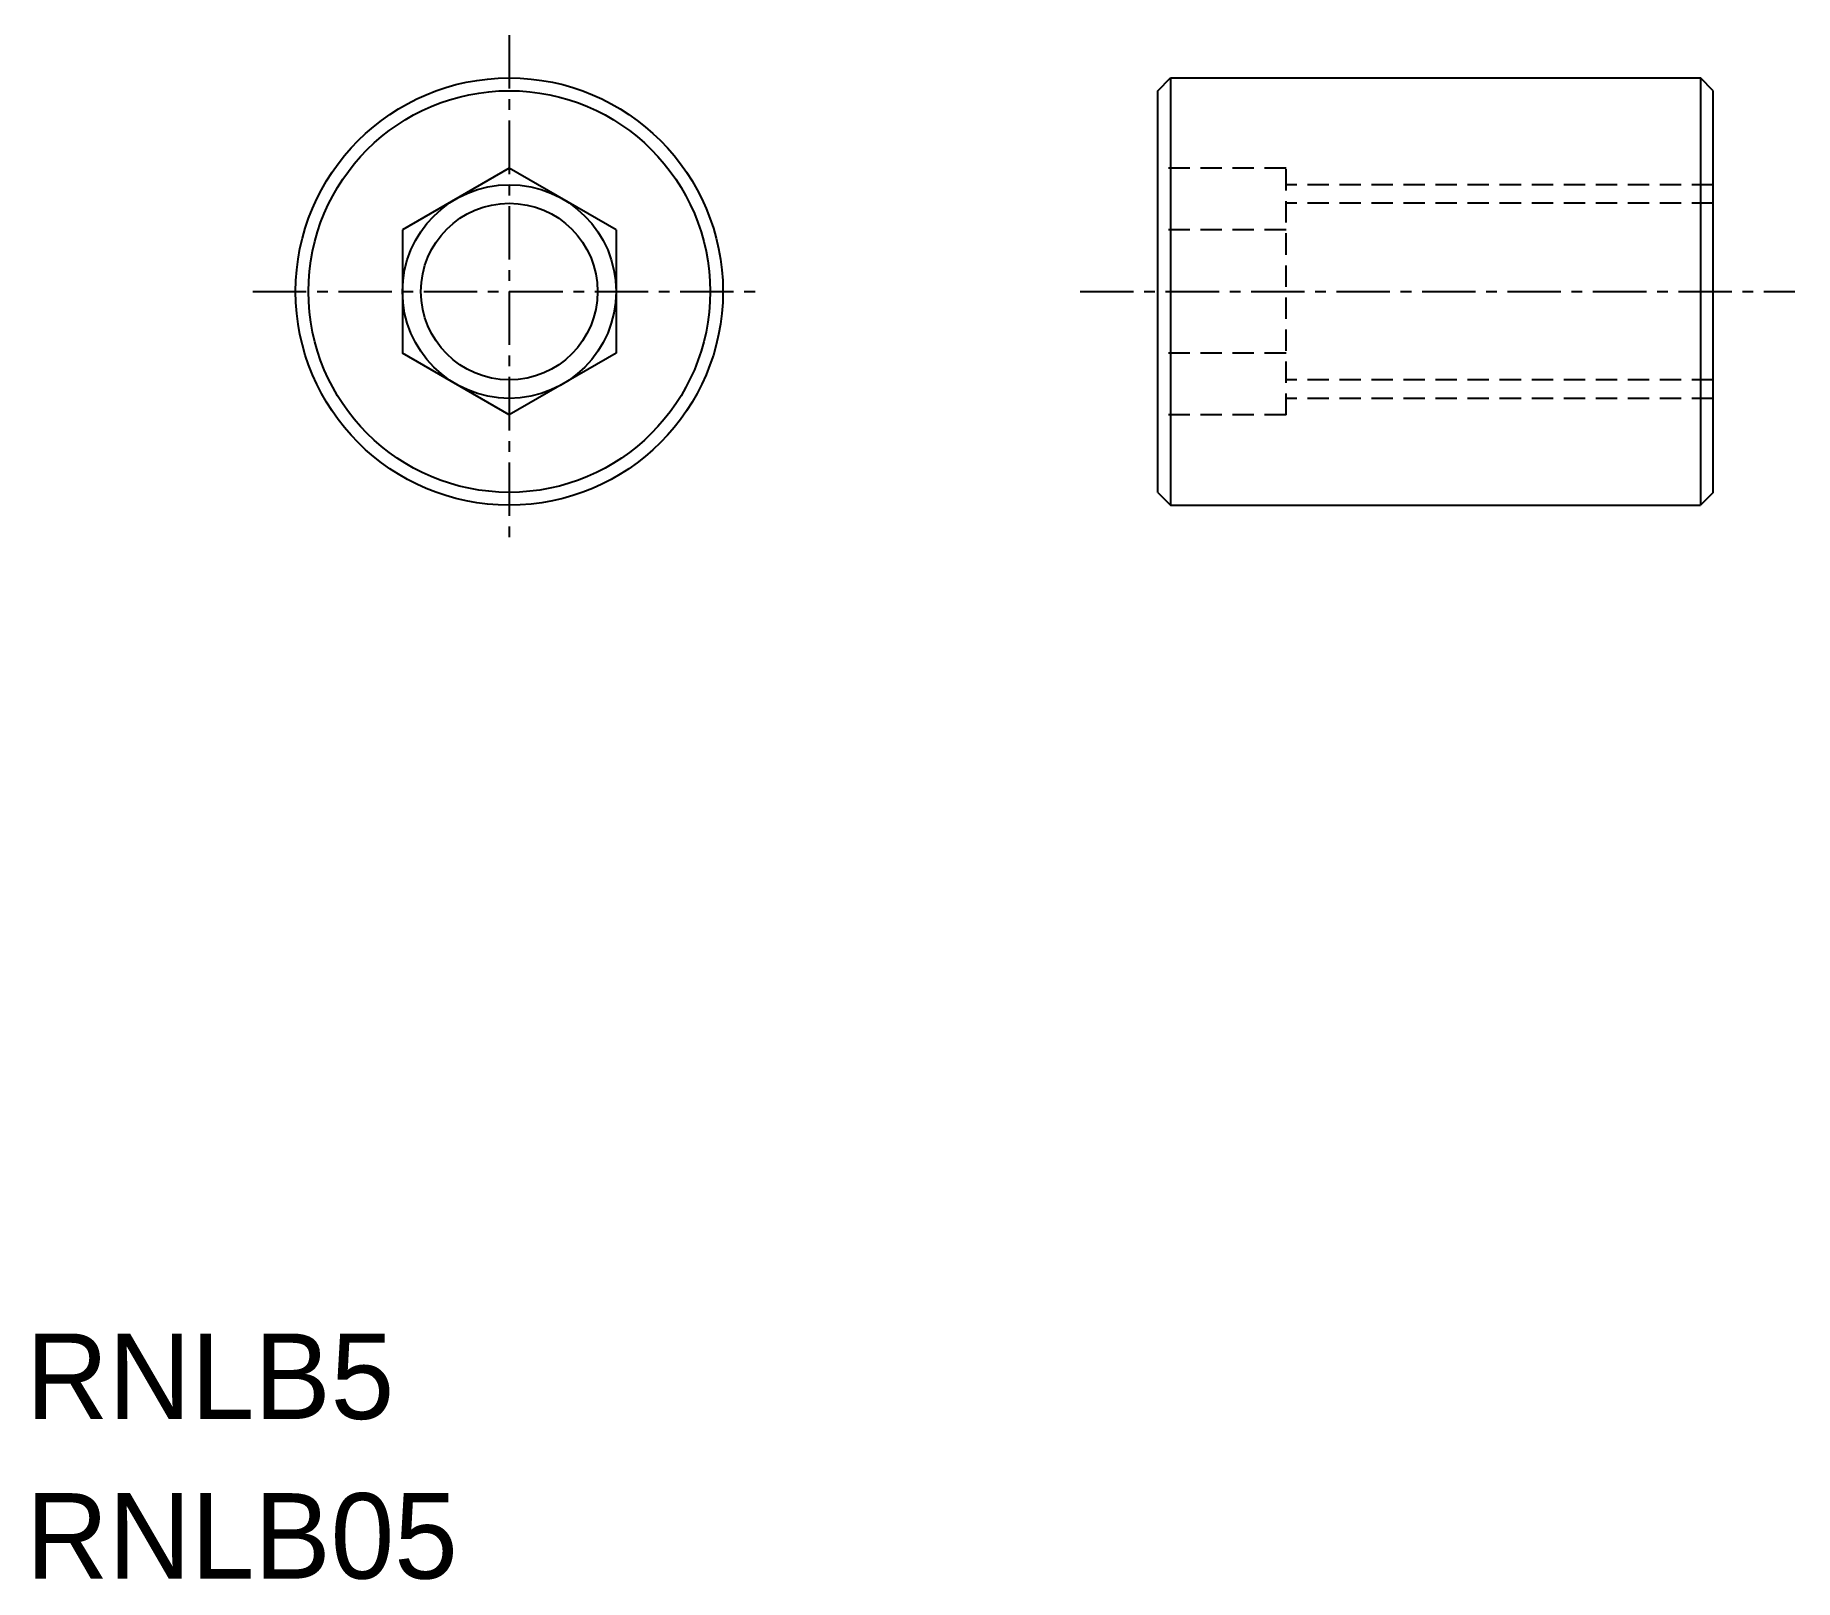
# Model space of a CAD drawing. Extents: x 646.4 to 687.6, y 25.9 to 62.
import ezdxf

# ---------------------------------------------------------------- set-up
doc = ezdxf.new("R2010")
doc.units = 0
doc.linetypes.add('CENTER', pattern=[2, 1.25, -0.25, 0.25, -0.25])
doc.linetypes.add('DASHED', pattern=[0.75, 0.5, -0.25])
doc.layers.get('0').update_dxf_attribs({"linetype": 'CONTINUOUS'})
doc.layers.add('CENTER', color=1, linetype='CENTER')

msp = doc.modelspace()

# ---------------------------------------------------------------- linework, layer by layer
at = {"color": 7, "linetype": 'CONTINUOUS'}
for p, q in [((672.717, 60.717), (673.017, 61.017)), ((673.017, 61.017), (673.017, 51.017)), ((673.017, 61.017), (685.417, 61.017)), ((685.417, 61.017), (685.417, 51.017)), ((685.717, 60.717), (685.417, 61.017)), ((672.717, 51.317), (672.717, 60.717)), ((685.717, 51.317), (685.717, 60.717)), ((657.54, 58.904), (655.04, 57.46)), ((660.04, 57.46), (657.54, 58.904)), ((655.04, 57.46), (655.04, 54.574)), ((660.04, 57.46), (660.04, 54.574)), ((657.54, 53.13), (655.04, 54.574)), ((660.04, 54.574), (657.54, 53.13)), ((672.717, 51.317), (673.017, 51.017)), ((685.717, 51.317), (685.417, 51.017)), ((673.017, 51.017), (685.417, 51.017))]:
    msp.add_line(p, q, dxfattribs=at)
at = {"color": 3, "linetype": 'DASHED'}
for p, q in [((675.717, 58.904), (672.717, 58.904)), ((675.717, 53.13), (675.717, 58.904)), ((685.717, 58.517), (675.717, 58.517)), ((685.717, 58.084), (675.717, 58.084)), ((675.717, 57.46), (672.717, 57.46)), ((675.717, 54.574), (672.717, 54.574)), ((685.717, 53.95), (675.717, 53.95)), ((675.717, 53.13), (672.717, 53.13)), ((685.717, 53.517), (675.717, 53.517))]:
    msp.add_line(p, q, dxfattribs=at)
at = {"color": 7, "linetype": 'CONTINUOUS'}
for radius in [5, 4.7, 2.067]:
    msp.add_circle((657.54, 56.017), radius, dxfattribs=at)
at = {"color": 3, "linetype": 'CONTINUOUS'}
msp.add_circle((657.54, 56.017), 2.5, dxfattribs=at)
at = {"layer": 'CENTER', "color": 1, "linetype": 'CENTER'}
for p, q in [((657.54, 62.017), (657.54, 50.017)), ((651.54, 56.017), (663.54, 56.017)), ((670.9, 56.017), (687.624, 56.017))]:
    msp.add_line(p, q, dxfattribs=at)

# ---------------------------------------------------------------- texts
at = {"color": 7, "linetype": 'CONTINUOUS'}
for s, p in [('RNLB5', (646.225, 29.629)), ('RNLB05', (646.225, 25.893))]:
    msp.add_text(s, height=2, dxfattribs=at).set_placement(p)

doc.saveas('drawing.dxf')
